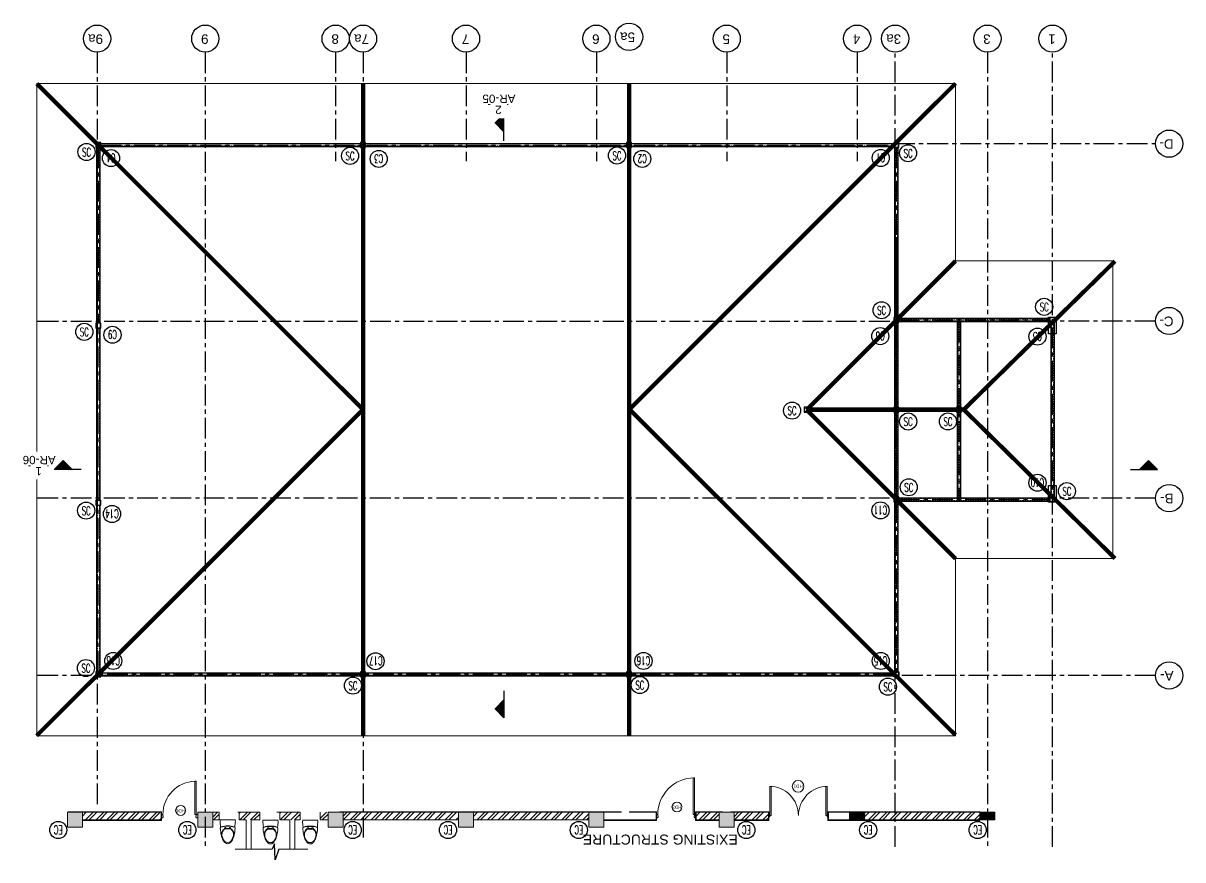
# Model space of a CAD drawing. Header units: millimetres. Extents: x 2659630 to 6742168, y -2425387 to -732288.
# Drawn here: x 3693347 to 3728219, y -1462810 to -1437637 of the extents above; entities that cross this region are included whole.
import ezdxf
from ezdxf.enums import TextEntityAlignment as Align

# ---------------------------------------------------------------- set-up
doc = ezdxf.new("R2010")
doc.units = ezdxf.units.MM
for name, pattern in [('CENTER', [2, 1.25, -0.25, 0.25, -0.25]), ('Hidden', [7.14375, 4.7625, -2.38125]), ('Overhead', [3.96875, 2.38125, -1.5875])]:
    doc.linetypes.add(name, pattern=pattern)
for name, color, linetype, lineweight in [('A-ANNO-DIMS', 211, 'Continuous', 9), ('A-DETL-THIN', 151, 'Continuous', 18), ('A-DOOR', 31, 'Continuous', 18), ('A-DOOR-FRAM', 31, 'Continuous', 18), ('A-DOOR-IDEN', 31, 'Continuous', 9), ('A-FLOR-OVHD', 1, 'Overhead', 18), ('A-furniture', 37, 'Continuous', 0), ('A-hatch', 253, 'Continuous', 0), ('A-PLASTER', 50, 'Continuous', 0), ('A-RCC', 2, 'Continuous', 0), ('A-ROOF', 6, 'Continuous', 0), ('A-WALL', 113, 'Continuous', 9), ('A-WALL-PATT', 111, 'Continuous', 0), ('G-ANNO-SYMB', 111, 'Continuous', 9), ('licensing text', 7, 'Continuous', 5)]:
    doc.layers.add(name, color=color, linetype=linetype, lineweight=lineweight)
for name, color, linetype in [('S-COLUMN', 1, 'Continuous'), ('S-COLUMN CIRCLE', 9, 'Continuous'), ('S-COLUMN NO', 2, 'Continuous'), ('S-GRIDE CIRCLE', 8, 'Continuous'), ('S-GRIDE LINE', 8, 'CENTER'), ('S-GRIDE NO', 1, 'Continuous'), ('S-ISMC', 2, 'Continuous'), ('S-SECTION MARK', 1, 'Continuous'), ('S-STIRUPS', 3, 'Continuous')]:
    doc.layers.add(name, color=color, linetype=linetype)
doc.layers.get('A-ANNO-DIMS').off()
doc.styles.add('Arial', font='arial.ttf', dxfattribs={"height": 123})
doc.styles.add('Arial_1', font='arial.ttf', dxfattribs={"height": 98.353293})
doc.styles.add('ROMANS', font='r.shx', dxfattribs={"width": 0.7})
pattern_1 = [(225, (3888922.72, -1287744.46), (159.09903, -159.09903), []), (225, (3888816.65, -1287744.46), (159.09903, -159.09903), [])]
pattern_2 = [(135, (3801786.2, -1452904.621), (15.2387667, 15.2387667), [])]
pattern_3 = [(225, (3709642.91, -1366036.7), (-15.2387667, 15.2387667), [])]
pattern_4 = [(135, (3709642.91, -1532861.682), (-15.2387667, -15.2387667), [])]
pattern_5 = [(45, (3619950.322, -1452904.621), (-15.2387667, 15.2387667), [])]

# ---------------------------------------------------------------- blocks, each defined once
blk = doc.blocks.new('M_Door Tag_Mahindra_2_0mm_2 - M_Door Tag_Mahindra 2-3264029-GROUND FLOOR PLAN-01')
at = {"layer": 'A-DOOR-IDEN'}
blk.add_circle((0, 0), 3.5, dxfattribs=at)
blk = doc.blocks.new('DOOR D9-1800X2500-PLN')
at = {"layer": 'A-DOOR'}
for p, q in [((12, 40, 0), (12, 25, 0)), ((37, 40, 0), (12, 40, 0)), ((12, 25, 0), (22, 25, 0)), ((12, 15, 0), (12, 0, 0)), ((22, 15, 0), (12, 15, 0)), ((12, 0, 0), (37, 0, 0)), ((14, 27, 0), (14, 38, 0)), ((14, 38, 0), (22, 38, 0)), ((22, 27, 0), (14, 27, 0)), ((14, 2, 0), (14, 13, 0)), ((14, 13, 0), (22, 13, 0)), ((22, 2, 0), (14, 2, 0)), ((22, 38, 0), (22, 27, 0)), ((22, 25, 0), (22, 15, 0)), ((22, 13, 0), (22, 2, 0)), ((24, 10, 0), (24, 30, 0)), ((24, 30, 0), (30, 30, 0)), ((30, 10, 0), (24, 10, 0)), ((26, 32, 0), (26, 34, 0)), ((35, 32, 0), (26, 32, 0)), ((26, 6, 0), (26, 8, 0)), ((26, 8, 0), (35, 8, 0)), ((27, 37, 0), (28, 37, 0)), ((28, 4, 0), (27, 4, 0)), ((28, 37, 0), (28, 38, 0)), ((28, 38, 0), (35, 38, 0)), ((28, 2, 0), (28, 4, 0)), ((35, 2, 0), (28, 2, 0)), ((30, 30, 0), (30, 10, 0)), ((32, 10, 0), (32, 30, 0)), ((32, 30, 0), (35, 30, 0)), ((35, 10, 0), (32, 10, 0)), ((35, 38, 0), (35, 32, 0)), ((35, 30, 0), (35, 25, 0)), ((35, 25, 0), (37, 25, 0)), ((37, 15, 0), (35, 15, 0)), ((35, 15, 0), (35, 10, 0)), ((35, 8, 0), (35, 2, 0)), ((37, 25, 0), (37, 40, 0)), ((37, 0, 0), (37, 15, 0)), ((1763, 25, 0), (1763, 40, 0)), ((1763, 40, 0), (1788, 40, 0)), ((1766, 25, 0), (1763, 25, 0)), ((1763, 0, 0), (1763, 15, 0)), ((1763, 15, 0), (1766, 15, 0)), ((1788, 0, 0), (1763, 0, 0)), ((1772, 38, 0), (1766, 38, 0)), ((1766, 38, 0), (1766, 32, 0)), ((1766, 32, 0), (1774, 32, 0)), ((1768, 30, 0), (1766, 30, 0)), ((1766, 30, 0), (1766, 25, 0)), ((1766, 15, 0), (1766, 10, 0)), ((1766, 10, 0), (1768, 10, 0)), ((1766, 8, 0), (1766, 2, 0)), ((1774, 8, 0), (1766, 8, 0)), ((1766, 2, 0), (1772, 2, 0)), ((1768, 10, 0), (1768, 30, 0)), ((1770, 30, 0), (1770, 10, 0)), ((1776, 30, 0), (1770, 30, 0)), ((1770, 10, 0), (1776, 10, 0)), ((1772, 37, 0), (1772, 38, 0)), ((1773, 37, 0), (1772, 37, 0)), ((1772, 2, 0), (1772, 4, 0)), ((1772, 4, 0), (1773, 4, 0)), ((1774, 32, 0), (1774, 34, 0)), ((1774, 6, 0), (1774, 8, 0)), ((1776, 10, 0), (1776, 30, 0)), ((1778, 38, 0), (1778, 27, 0)), ((1786, 38, 0), (1778, 38, 0)), ((1778, 27, 0), (1786, 27, 0)), ((1788, 25, 0), (1778, 25, 0)), ((1778, 25, 0), (1778, 15, 0)), ((1778, 15, 0), (1788, 15, 0)), ((1786, 13, 0), (1778, 13, 0)), ((1778, 13, 0), (1778, 2, 0)), ((1778, 2, 0), (1786, 2, 0)), ((1786, 27, 0), (1786, 38, 0)), ((1786, 2, 0), (1786, 13, 0)), ((1788, 40, 0), (1788, 25, 0)), ((1788, 15, 0), (1788, 0, 0))]:
    blk.add_line(p, q, dxfattribs=at)
at = {"layer": 'A-DOOR', "elevation": 0}
for points in [[(77, 40), (77, 915), (37, 915), (37, 40)], [(1723, 40), (1723, 915), (1763, 915), (1763, 40)]]:
    blk.add_lwpolyline(points, close=True, dxfattribs=at)
at = {"layer": 'A-DOOR'}
for centre, radius, start, end in [((25, 40), 875, 359.997, 90), ((1775, 40), 875, 90, 180.003), ((25, 36, 0), 2, 14.449, 289.7958), ((25, 4, 0), 2, 70.1472, 345.494), ((1775, 36, 0), 2, 250.2042, 165.551), ((1775, 4, 0), 2, 194.506, 109.8528)]:
    blk.add_arc(centre, radius, start, end, dxfattribs=at)
blk = doc.blocks.new('A$C649E5817')
at = {"layer": 'A-DOOR-FRAM'}
for p, q in [((0, 1190), (12, 1190)), ((0, 1110), (0, 1190)), ((12, 1110), (0, 1110)), ((12, 1200), (40, 1200)), ((12, 1190), (12, 1200)), ((12, 1100), (12, 1110)), ((50, 1100), (12, 1100)), ((40, 1200), (60, 1175)), ((60, 1145), (50, 1145)), ((50, 1145), (50, 1100)), ((60, 1175), (60, 1145)), ((1160, 1200), (1140, 1175)), ((1140, 1175), (1140, 1145)), ((1140, 1145), (1150, 1145)), ((1150, 1145), (1150, 1100)), ((1150, 1100), (1188, 1100)), ((1188, 1200), (1160, 1200)), ((1188, 1190), (1188, 1200)), ((1200, 1190), (1188, 1190)), ((1188, 1100), (1188, 1110)), ((1188, 1110), (1200, 1110)), ((1200, 1110), (1200, 1190))]:
    blk.add_line(p, q, dxfattribs=at)
blk.add_lwpolyline([(84, 1100), (50, 1100), (50, 0), (84, 0)], close=True, dxfattribs=at)
blk.add_arc((50, 1100), 1100, 270, 359.984, dxfattribs=at)
blk = doc.blocks.new('M_Door Tag_Mahindra_2_0mm - M_Door Tag_Mahindra 2-1437518-GROUND FLOOR PLAN-01')
at = {"layer": 'A-DOOR-IDEN'}
blk.add_circle((0, 0), 3, dxfattribs=at)
blk = doc.blocks.new('hjhgkhjjkhk')
at = {"layer": 'A-furniture', "linetype": 'ByBlock'}
for p, q in [((-3239410, 38907, -500), (-3238943, 38907, -500)), ((-3239263, 38679, -500), (-3239230, 38679, -500)), ((-3239263, 38630, -500), (-3239263, 38679, -500)), ((-3239231, 38637, -500), (-3239122, 38637, -500)), ((-3239230, 38679, -500), (-3239230, 38637, -500)), ((-3239123, 38651, -500), (-3239230, 38651, -500)), ((-3239123, 38679, -500), (-3239090, 38679, -500)), ((-3239123, 38637, -500), (-3239123, 38679, -500)), ((-3239090, 38679, -500), (-3239090, 38630, -500))]:
    blk.add_line(p, q, dxfattribs=at)
for centre, radius, start, end in [((-3239382, 38882, -500), 25.6, 103.2172, 184.3205), ((-3234363, 39215, -500), 5055, 183.7972, 185.9339), ((-3239176, 38085, -500), 635, 71.2219, 108.7781), ((-3239176, 38092, -500), 639, 71.7134, 108.2867), ((-3238971, 38882, -500), 25.6, 355.6795, 76.7816), ((-3243990, 39215, -500), 5055, 354.0661, 356.2028), ((-3239285, 38652, -500), 114, 159.1995, 186.5683), ((-3234351, 39220, -500), 5080, 186.5683, 187.0896), ((-3238431, 38682, -500), 965, 185.2831, 196.4207), ((-3239383, 38693, -500), 7.92, 185.9341, 288.7781), ((-3239379, 38706, -500), 7.92, 185.267, 288.2867), ((-3239160, 38466, -500), 206, 151.8794, 195.9425), ((-3238749, 38591, -500), 635, 196.5593, 209.3999), ((-3239160, 38466, -500), 191, 160.1349, 195.9191), ((-3238749, 38591, -500), 620, 196.5666, 207.1313), ((-3239125, 38450, -500), 244, 124.5259, 152.5265), ((-3239125, 38450, -500), 229, 133.9968, 159.4423), ((-3239231, 38561, -500), 76.2, 90, 133.9968), ((-3239122, 38561, -500), 76.2, 46.0032, 90), ((-3239228, 38450, -500), 244, 27.4735, 55.4741), ((-3239228, 38450, -500), 229, 20.5577, 46.0032), ((-3239604, 38591, -500), 620, 332.8687, 343.4334), ((-3239604, 38591, -500), 635, 330.6001, 343.4407), ((-3239193, 38466, -500), 191, 344.0809, 19.8651), ((-3239193, 38466, -500), 206, 344.0575, 28.1207), ((-3239921, 38682, -500), 965, 343.5793, 354.7169), ((-3238974, 38706, -500), 7.92, 251.7135, 354.733), ((-3238970, 38693, -500), 7.92, 251.2221, 354.0659), ((-3239068, 38652, -500), 114, 353.4317, 20.8005), ((-3244002, 39220, -500), 5080, 352.9104, 353.4317), ((-3239114, 38385, -500), 216, 209.3045, 232.3768), ((-3239176, 38371, -500), 140, 207.1313, 332.8687), ((-3239176, 38301, -500), 111, 231.6356, 270), ((-3239176, 38301, -500), 111, 270, 308.3644), ((-3239239, 38385, -500), 216, 307.6232, 330.6955)]:
    blk.add_arc(centre, radius, start, end, dxfattribs=at)
blk = doc.blocks.new('A$C73F500AF')
at = {"layer": 'A-DOOR'}
blk.add_lwpolyline([(50, 1000), (85, 1000), (85, 0), (50, 0)], close=True, dxfattribs=at)
blk.add_arc((50, 1000), 1000, 272.0058, 0.0695, dxfattribs=at)
at = {"layer": 'A-DOOR-FRAM'}
for p, q in [((0, 1090), (12, 1090)), ((0, 1010), (0, 1090)), ((12, 1100), (40, 1100)), ((12, 1090), (12, 1100)), ((40, 1100), (60, 1075)), ((60, 1075), (60, 1045)), ((1060, 1101), (1040, 1076)), ((1040, 1076), (1040, 1046)), ((1040, 1046), (1050, 1046)), ((1050, 1046), (1050, 1001)), ((1088, 1101), (1060, 1101)), ((1088, 1091), (1088, 1101)), ((1100, 1091), (1088, 1091)), ((1100, 1011), (1100, 1091)), ((12, 1010), (0, 1010)), ((12, 1000), (12, 1010)), ((50, 1000), (12, 1000)), ((60, 1045), (50, 1045)), ((50, 1045), (50, 1000)), ((1050, 1001), (1088, 1001)), ((1088, 1001), (1088, 1011)), ((1088, 1011), (1100, 1011))]:
    blk.add_line(p, q, dxfattribs=at)

msp = doc.modelspace()

# ---------------------------------------------------------------- hatches: boundary and pattern name
at = {"layer": 'A-hatch', "true_color": 0x939598}
h = msp.add_hatch(dxfattribs=at)
h.set_pattern_fill('ANSI31', color=252, scale=5, angle=179.9997012)
h.set_pattern_definition([(224.99970117, (12038082.778, 649964.549), (11.225261605, -11.225378697), [])])
h.paths.add_polyline_path([(3718648.029, -1461380.551), (3718198.029, -1461380.553), (3718198.028, -1461610.591), (3718648.028, -1461610.593)])
h = msp.add_hatch(dxfattribs=at)
h.set_pattern_fill('ANSI31', color=252, scale=5, angle=179.9997012)
h.set_pattern_definition([(224.99970117, (12042002.764, 649964.528), (11.225261605, -11.225378697), [])])
h.paths.add_polyline_path([(3722568.014, -1461380.571), (3722118.014, -1461380.573), (3722118.013, -1461610.611), (3722568.013, -1461610.614)])
at = {"layer": 'A-WALL-PATT'}
h = msp.add_hatch(dxfattribs=at)
h.set_pattern_fill('ANSI32', color=256, scale=600, angle=180, style=0)
h.set_pattern_definition(pattern_1)
h.paths.add_polyline_path([(3697498.262, -1461610.687), (3695128.014, -1461610.687), (3695128.014, -1461380.679), (3697498.262, -1461380.679)])
h = msp.add_hatch(dxfattribs=at)
h.set_pattern_fill('ANSI32', color=256, scale=600, angle=180, style=0)
h.set_pattern_definition([(225, (3873887.63, -1287744.36), (159.09903, -159.09903), []), (225, (3873781.57, -1287744.36), (159.09903, -159.09903), [])])
h.paths.add_polyline_path([(3699048.014, -1461380.48), (3699048.013, -1461610.558), (3699242.932, -1461610.49), (3699242.933, -1461380.411)])
h = msp.add_hatch(dxfattribs=at)
h.set_pattern_fill('ANSI32', color=256, scale=600, angle=180, style=0)
h.set_pattern_definition([(225, (3875105.14, -1287744.36), (159.09903, -159.09903), []), (225, (3874999.07, -1287744.36), (159.09903, -159.09903), [])])
h.paths.add_polyline_path([(3699842.935, -1461380.628), (3699842.935, -1461610.706), (3700460.433, -1461610.49), (3700460.434, -1461380.411)])
h = msp.add_hatch(dxfattribs=at)
h.set_pattern_fill('ANSI32', color=256, scale=600, angle=180, style=0)
h.set_pattern_definition([(225, (3876322.64, -1287744.38), (159.09903, -159.09903), []), (225, (3876216.57, -1287744.38), (159.09903, -159.09903), [])])
h.paths.add_polyline_path([(3701060.435, -1461380.641), (3701060.435, -1461610.719), (3701677.933, -1461610.503), (3701677.934, -1461380.424)])
h = msp.add_hatch(dxfattribs=at)
h.set_pattern_fill('ANSI32', color=256, scale=600, angle=180, style=0)
h.set_pattern_definition([(225, (3877162.72, -1287744.4), (159.09903, -159.09903), []), (225, (3877056.65, -1287744.4), (159.09903, -159.09903), [])])
h.paths.add_polyline_path([(3702277.935, -1461380.455), (3702277.935, -1461610.533), (3702518.013, -1461610.528), (3702518.014, -1461380.449)])
h = msp.add_hatch(dxfattribs=at)
h.set_pattern_fill('ANSI32', color=256, scale=600, angle=180, style=0)
h.set_pattern_definition(pattern_1)
h.paths.add_polyline_path([(3702968.013, -1461610.565), (3706438.013, -1461610.583), (3706438.014, -1461380.586), (3706437.043, -1461380.586), (3702968.014, -1461380.401)])
h = msp.add_hatch(dxfattribs=at)
h.set_pattern_fill('ANSI32', color=256, scale=600, angle=180, style=0)
h.set_pattern_definition(pattern_1)
h.paths.add_polyline_path([(3706888.013, -1461610.565), (3710358.013, -1461610.686), (3710358.014, -1461380.597), (3706888.014, -1461380.504)])
h = msp.add_hatch(dxfattribs=at)
h.set_pattern_fill('ANSI32', color=256, scale=600, angle=180, style=0)
h.set_pattern_definition(pattern_1)
h.paths.add_polyline_path([(3713579.613, -1461610.604), (3714278.013, -1461610.589), (3714278.014, -1461380.51), (3713579.614, -1461380.529)])
h = msp.add_hatch(dxfattribs=at)
h.set_pattern_fill('ANSI32', color=256, scale=600, angle=180, style=0)
h.set_pattern_definition(pattern_1)
h.paths.add_polyline_path([(3714728.013, -1461610.735), (3715760.418, -1461610.681), (3715760.419, -1461380.672), (3714728.014, -1461380.739)])
h = msp.add_hatch(dxfattribs=at)
h.set_pattern_fill('ANSI32', color=256, scale=600, angle=180, style=0)
h.set_pattern_definition(pattern_1)
h.paths.add_polyline_path([(3718648.028, -1461610.627), (3722118.013, -1461610.6), (3722118.014, -1461380.555), (3718648.029, -1461380.511)])
at = {"layer": 'S-SECTION MARK', "ltscale": 5}
h = msp.add_hatch(dxfattribs=at)
h.set_pattern_fill('ANSI31', color=256, scale=172.406964, angle=270, style=0)
h.set_pattern_definition(pattern_3)
h.paths.add_polyline_path([(3707536.802, -1440633.842), (3707803.931, -1440361.976), (3707803.931, -1440905.707)])
h = msp.add_hatch(dxfattribs=at)
h.set_pattern_fill('ANSI31', color=256, scale=172.406964, angle=270, style=0)
h.set_pattern_definition(pattern_3)
h.paths.add_polyline_path([(3707536.802, -1440633.842), (3707803.931, -1440361.976), (3707803.931, -1440905.707)])
h = msp.add_hatch(dxfattribs=at)
h.set_pattern_fill('ANSI31', color=256, scale=172.406964, angle=270, style=0)
h.set_pattern_definition(pattern_3)
h.paths.add_polyline_path([(3707536.802, -1440633.842), (3707803.931, -1440361.976), (3707803.931, -1440905.707)])
h = msp.add_hatch(dxfattribs=at)
h.set_pattern_fill('ANSI31', color=256, scale=172.406964, angle=360, style=0)
h.set_pattern_definition(pattern_5)
h.paths.add_polyline_path([(3694547.462, -1450798.514), (3694275.597, -1451065.643), (3694819.328, -1451065.643)])
h = msp.add_hatch(dxfattribs=at)
h.set_pattern_fill('ANSI31', color=256, scale=172.406964, angle=360, style=0)
h.set_pattern_definition(pattern_5)
h.paths.add_polyline_path([(3694547.462, -1450798.514), (3694275.597, -1451065.643), (3694819.328, -1451065.643)])
h = msp.add_hatch(dxfattribs=at)
h.set_pattern_fill('ANSI31', color=256, scale=172.406964, angle=360, style=0)
h.set_pattern_definition(pattern_5)
h.paths.add_polyline_path([(3694547.462, -1450798.514), (3694275.597, -1451065.643), (3694819.328, -1451065.643)])
h = msp.add_hatch(dxfattribs=at)
h.set_pattern_fill('ANSI31', color=256, scale=172.406964, angle=180, style=0)
h.set_pattern_definition(pattern_2)
h.paths.add_polyline_path([(3727189.059, -1450798.514), (3727460.925, -1451065.643), (3726917.194, -1451065.643)])
h = msp.add_hatch(dxfattribs=at)
h.set_pattern_fill('ANSI31', color=256, scale=172.406964, angle=180, style=0)
h.set_pattern_definition(pattern_2)
h.paths.add_polyline_path([(3727189.059, -1450798.514), (3727460.925, -1451065.643), (3726917.194, -1451065.643)])
h = msp.add_hatch(dxfattribs=at)
h.set_pattern_fill('ANSI31', color=256, scale=172.406964, angle=180, style=0)
h.set_pattern_definition(pattern_2)
h.paths.add_polyline_path([(3727189.059, -1450798.514), (3727460.925, -1451065.643), (3726917.194, -1451065.643)])
h = msp.add_hatch(dxfattribs=at)
h.set_pattern_fill('ANSI31', color=256, scale=172.406964, angle=90, style=0)
h.set_pattern_definition(pattern_4)
h.paths.add_polyline_path([(3707536.802, -1458264.542), (3707803.931, -1458536.407), (3707803.931, -1457992.676)])
h = msp.add_hatch(dxfattribs=at)
h.set_pattern_fill('ANSI31', color=256, scale=172.406964, angle=90, style=0)
h.set_pattern_definition(pattern_4)
h.paths.add_polyline_path([(3707536.802, -1458264.542), (3707803.931, -1458536.407), (3707803.931, -1457992.676)])
h = msp.add_hatch(dxfattribs=at)
h.set_pattern_fill('ANSI31', color=256, scale=172.406964, angle=90, style=0)
h.set_pattern_definition(pattern_4)
h.paths.add_polyline_path([(3707536.802, -1458264.542), (3707803.931, -1458536.407), (3707803.931, -1457992.676)])

# ---------------------------------------------------------------- linework, layer by layer
at = {"layer": 'A-DETL-THIN'}
msp.add_line((3718702.938, -1461380.511, 0), (3718932.938, -1461380.663, 0), dxfattribs=at)
at = {"layer": 'A-FLOR-OVHD'}
for p, q in [((3696532.938, -1441150.827), (3696532.938, -1441150.826)), ((3696037.989, -1457380.846), (3696037.989, -1457380.846))]:
    msp.add_line(p, q, dxfattribs=at)
at = {"layer": 'A-hatch', "color": 252, "true_color": 0x939598}
for points in [[(3694678.014, -1461380.508), (3694678.014, -1461830.504), (3694678.012, -1461830.504)], [(3694678.014, -1461380.508), (3695127.938, -1461830.506), (3694678.014, -1461830.504)], [(3695127.938, -1461380.51), (3695127.938, -1461830.506), (3694678.014, -1461380.508)], [(3695127.938, -1461380.51), (3695127.94, -1461830.506), (3695127.938, -1461830.506)], [(3695127.94, -1461380.51), (3695127.94, -1461830.506), (3695127.938, -1461380.51)], [(3695127.94, -1461380.51), (3695128.012, -1461830.506), (3695127.94, -1461830.506)], [(3695128.012, -1461380.51), (3695128.012, -1461830.506), (3695127.94, -1461380.51)], [(3695128.012, -1461380.51), (3695128.014, -1461380.51), (3695128.012, -1461830.506)], [(3698598.014, -1461380.528), (3698598.014, -1461830.528), (3698598.012, -1461830.528)], [(3698598.014, -1461380.528), (3699047.938, -1461830.531), (3698598.014, -1461830.528)], [(3699047.938, -1461380.531), (3699047.938, -1461830.531), (3698598.014, -1461380.528)], [(3699047.938, -1461380.531), (3699047.94, -1461830.531), (3699047.938, -1461830.531)], [(3699047.94, -1461380.531), (3699047.94, -1461830.531), (3699047.938, -1461380.531)], [(3699047.94, -1461380.531), (3699048.012, -1461830.531), (3699047.94, -1461830.531)], [(3699048.012, -1461380.531), (3699048.012, -1461830.531), (3699047.94, -1461380.531)], [(3699048.012, -1461380.531), (3699048.014, -1461380.531), (3699048.012, -1461830.531)], [(3702518.014, -1461380.549), (3702967.938, -1461830.551), (3702518.014, -1461830.549)], [(3702967.938, -1461380.551), (3702967.938, -1461830.551), (3702518.014, -1461380.549)], [(3706887.938, -1461380.572), (3706887.938, -1461830.572), (3706438.014, -1461380.569)], [(3706438.014, -1461380.569), (3706887.938, -1461830.572), (3706438.014, -1461830.569)], [(3710807.938, -1461380.592), (3710807.938, -1461830.592), (3710358.014, -1461380.59)], [(3710358.014, -1461380.59), (3710807.938, -1461830.592), (3710358.014, -1461830.59)], [(3714727.938, -1461380.612), (3714727.938, -1461830.613), (3714278.014, -1461380.61)], [(3714278.014, -1461380.61), (3714727.938, -1461830.613), (3714278.014, -1461830.61)]]:
    msp.add_solid(points, dxfattribs=at)
at = {"layer": 'A-PLASTER'}
for p, q in [((3697510.262, -1461368.692), (3694701.458, -1461368.518)), ((3697510.262, -1461622.688), (3697510.262, -1461368.692)), ((3702870.083, -1461368.395), (3711329.304, -1461368.623)), ((3711583.304, -1461368.58), (3712391.614, -1461368.562)), ((3712391.614, -1461368.562), (3712391.613, -1461622.641)), ((3713567.614, -1461368.526), (3713567.613, -1461622.604)), ((3713567.614, -1461368.526), (3714375.881, -1461368.508)), ((3714629.881, -1461368.746), (3715772.419, -1461368.671)), ((3715772.419, -1461368.671), (3715772.418, -1461622.68, 0)), ((3717548.271, -1461368.497), (3722118.014, -1461368.555)), ((3717548.271, -1461622.636), (3717548.271, -1461368.497, 0)), ((3695128.011, -1461622.511), (3697510.262, -1461622.688)), ((3710808.015, -1461622.678), (3712391.613, -1461622.641)), ((3713567.613, -1461622.604), (3714278.013, -1461622.589)), ((3715772.418, -1461622.68), (3714728.014, -1461622.735)), ((3717548.271, -1461622.636), (3722118.013, -1461622.6))]:
    msp.add_line(p, q, dxfattribs=at)
at = {"layer": 'A-RCC'}
for p, q in [((3694678.012, -1461830.504), (3694678.014, -1461380.508)), ((3694678.014, -1461380.508), (3695128.014, -1461380.51)), ((3695128.014, -1461380.51), (3695128.012, -1461830.506)), ((3698598.014, -1461380.528), (3698598.012, -1461830.528)), ((3699048.014, -1461380.531), (3698598.014, -1461380.528)), ((3699048.012, -1461830.531), (3699048.014, -1461380.531)), ((3702518.014, -1461380.549), (3702518.012, -1461830.549)), ((3702518.014, -1461380.549), (3702518.012, -1461830.549)), ((3702968.014, -1461380.551), (3702518.014, -1461380.549)), ((3702968.014, -1461380.551), (3702518.014, -1461380.549)), ((3702968.012, -1461830.551), (3702968.014, -1461380.457)), ((3702968.012, -1461830.551), (3702968.014, -1461380.551)), ((3710358.014, -1461380.59), (3710358.012, -1461830.59)), ((3710808.014, -1461380.599), (3710358.014, -1461380.597)), ((3710808.012, -1461830.592), (3710808.014, -1461380.592)), ((3714278.014, -1461380.609), (3714278.012, -1461830.61)), ((3714278.014, -1461380.609), (3714728.014, -1461380.611)), ((3714728.014, -1461380.62), (3714278.014, -1461380.617)), ((3714728.012, -1461830.613), (3714728.014, -1461380.611)), ((3718198.029, -1461380.625), (3718198.028, -1461610.625)), ((3718648.029, -1461380.627), (3718198.029, -1461380.625)), ((3718648.028, -1461610.627), (3718648.029, -1461380.627)), ((3722118.014, -1461380.651), (3722118.013, -1461610.651)), ((3722568.014, -1461380.653), (3722118.014, -1461380.651)), ((3722118.029, -1461380.645), (3722118.028, -1461610.645)), ((3722568.029, -1461380.648), (3722118.029, -1461380.645)), ((3722568.013, -1461610.653), (3722568.014, -1461380.653)), ((3722568.028, -1461610.648), (3722568.029, -1461380.648)), ((3695128.012, -1461830.506), (3694678.012, -1461830.504)), ((3698598.012, -1461830.528), (3699048.012, -1461830.531)), ((3702518.012, -1461830.549), (3702968.012, -1461830.551)), ((3702518.012, -1461830.549), (3702968.012, -1461830.551)), ((3710358.012, -1461830.59), (3710808.012, -1461830.592)), ((3714278.012, -1461830.61), (3714728.012, -1461830.613)), ((3718198.028, -1461610.625), (3718648.028, -1461610.627)), ((3722118.013, -1461610.651), (3722568.013, -1461610.653)), ((3722118.028, -1461610.645), (3722568.028, -1461610.648))]:
    msp.add_line(p, q, dxfattribs=at)
msp.add_lwpolyline([(3706438.014, -1461380.569), (3706438.012, -1461830.569), (3706888.012, -1461830.572), (3706888.014, -1461380.475), (3706437.043, -1461380.586), (3706887.043, -1461380.588)], dxfattribs=at)
at = {"layer": 'A-ROOF'}
for p, q in [((3693752.926, -1439450.834), (3721382.926, -1439450.834)), ((3693752.926, -1439450.834), (3693752.926, -1459080.836)), ((3721382.926, -1444785.834), (3721382.926, -1439450.834)), ((3721382.926, -1444785.834), (3726112.926, -1444785.834)), ((3726112.926, -1453745.834), (3726112.926, -1444785.834)), ((3726112.926, -1453745.834), (3721382.926, -1453745.834)), ((3721382.926, -1459080.836), (3721382.926, -1453745.834)), ((3721382.926, -1459080.836), (3693752.926, -1459080.836))]:
    msp.add_line(p, q, dxfattribs=at)
at = {"layer": 'A-WALL'}
for p, q in [((3697498.262, -1461380.691), (3695128.014, -1461380.679)), ((3696208.02, -1461380.518), (3696208.02, -1461380.518)), ((3697498.262, -1461610.687), (3697498.262, -1461380.691)), ((3698938.02, -1461380.529), (3698708.172, -1461380.529)), ((3698938.02, -1461380.535), (3699242.934, -1461380.534)), ((3699242.934, -1461610.521), (3699242.934, -1461380.53)), ((3699842.934, -1461380.534), (3700460.435, -1461380.537)), ((3699842.934, -1461610.521), (3699842.934, -1461380.534)), ((3700460.435, -1461610.528), (3700460.435, -1461380.537)), ((3701060.434, -1461380.54), (3701677.934, -1461380.543)), ((3701060.435, -1461610.527), (3701060.435, -1461380.54)), ((3701677.935, -1461610.524), (3701677.935, -1461380.537)), ((3702277.935, -1461610.522), (3702277.935, -1461380.534)), ((3702858.036, -1461380.395), (3710358.014, -1461380.597)), ((3710808.014, -1461380.599), (3711341.304, -1461380.586)), ((3711571.304, -1461380.58), (3712379.614, -1461380.562)), ((3712379.614, -1461380.562), (3712379.613, -1461610.641)), ((3713579.614, -1461380.525), (3713579.613, -1461610.604)), ((3713579.614, -1461380.525), (3714387.881, -1461380.508)), ((3714617.881, -1461380.746), (3715760.418, -1461380.672)), ((3715760.419, -1461380.675, 0), (3715760.418, -1461610.675, 0)), ((3717560.271, -1461610.635, 0), (3717560.271, -1461380.498, 0)), ((3717560.418, -1461380.497), (3722118.014, -1461380.555)), ((3695128.013, -1461610.511), (3697498.262, -1461610.687)), ((3699048.013, -1461610.53), (3699242.935, -1461610.531)), ((3700054.633, -1461610.528), (3699842.935, -1461610.527)), ((3700054.638, -1461610.528), (3700054.642, -1462491.49)), ((3700460.435, -1461610.528), (3700204.633, -1461610.529)), ((3700204.638, -1461610.529), (3700204.642, -1462491.491)), ((3701060.435, -1461610.527), (3701361.254, -1461610.542)), ((3701361.254, -1461610.542), (3701361.258, -1462491.497)), ((3701511.254, -1461610.542), (3701511.258, -1462491.498)), ((3701511.254, -1461610.542), (3701677.935, -1461610.543)), ((3702277.935, -1461610.521), (3702518.013, -1461610.548)), ((3706438.013, -1461610.583), (3702968.013, -1461610.565)), ((3710358.014, -1461610.686), (3706888.013, -1461610.565)), ((3710808.014, -1461610.678), (3712379.613, -1461610.641)), ((3713579.613, -1461610.604), (3714278.013, -1461610.589)), ((3715760.418, -1461610.681), (3714728.014, -1461610.735)), ((3717560.418, -1461610.636), (3722118.013, -1461610.6)), ((3700836.149, -1462491.494), (3699721.583, -1462491.488)), ((3701903.105, -1462491.5), (3701035.694, -1462491.495))]:
    msp.add_line(p, q, dxfattribs=at)
at = {"layer": 'A-WALL', "color": 1}
for p, q in [((3700378.02, -1461380.536), (3699798.014, -1461380.533)), ((3700978.02, -1461380.54), (3701428.014, -1461380.542)), ((3710358.014, -1461380.576), (3710358.014, -1461610.686)), ((3722118.014, -1461380.555), (3722118.013, -1461610.613))]:
    msp.add_line(p, q, dxfattribs=at)
at = {"layer": 'A-WALL'}
msp.add_arc((3696208.02, -1461380.518), 20, 89.9923264, 89.9997035, dxfattribs=at)
at = {"layer": 'G-ANNO-SYMB'}
for p, q in [((3707932.811, -1440087.668), (3707332.811, -1440087.668)), ((3694106.329, -1450957.843), (3693506.329, -1450957.843))]:
    msp.add_line(p, q, dxfattribs=at)
at = {"layer": 'S-COLUMN', "color": 1}
for points in [[(3724412.931, -1446985.834), (3724182.944, -1446985.834), (3724182.951, -1446485.837), (3724412.938, -1446485.837)], [(3724412.938, -1452045.835), (3724182.951, -1452045.835), (3724182.958, -1451545.837), (3724412.944, -1451545.837)]]:
    msp.add_lwpolyline(points, close=True, dxfattribs=at)
at = {"layer": 'S-COLUMN CIRCLE'}
for centre in [(3695251.521, -1441512.654), (3695988.158, -1441696.365), (3703175.988, -1441628.108), (3704038.845, -1441720.758), (3711203.24, -1441619.615), (3711964.146, -1441720.014), (3719134.711, -1441692.958), (3719957.801, -1441549.693), (3719159.753, -1446274.011), (3724049.96, -1446172.161), (3695184.732, -1446924.115), (3696030.993, -1447011.817), (3719121.47, -1447052.862), (3723849.683, -1447067.211), (3716468.155, -1449294.026), (3719958.653, -1449622.6), (3721155.83, -1449619.882), (3719978.225, -1451600.069), (3723849.683, -1451464.904), (3724734.553, -1451717.027), (3695240.422, -1452303.361), (3719127.764, -1452297.155), (3696017.722, -1452404.409), (3696054.299, -1456826.427), (3703942.189, -1456835.237), (3712001.455, -1456826.427), (3719134.711, -1456826.427), (3695233.375, -1457040.716), (3703262.81, -1457568.132), (3711890.831, -1457550.965), (3719350.73, -1457600.961), (3694400.075, -1461912.909), (3694400.075, -1461912.909), (3698281.419, -1461912.909), (3698281.419, -1461912.909), (3703254.501, -1461912.909), (3703254.501, -1461912.909), (3706122.273, -1461912.909), (3706122.273, -1461912.909), (3710054.887, -1461912.909), (3710054.887, -1461912.909), (3715092.238, -1461912.909), (3715092.238, -1461912.909), (3718756.302, -1461912.909), (3718756.302, -1461912.909), (3722049.937, -1461912.909), (3722049.937, -1461912.909)]:
    msp.add_circle(centre, 257.143, dxfattribs=at)
at = {"layer": 'S-COLUMN NO', "ltscale": 2500}
for p, q in [((3700903.34, -1462329.479), (3700836.149, -1462491.494)), ((3700920.936, -1462810.013), (3700903.34, -1462329.479)), ((3701035.694, -1462491.495), (3700920.936, -1462810.013))]:
    msp.add_line(p, q, dxfattribs=at)
for points in [[(3695679.557, -1441227.457), (3695529.557, -1441227.457), (3695529.557, -1441377.457), (3695679.557, -1441377.457)], [(3695673.557, -1441233.457), (3695535.557, -1441233.457), (3695535.557, -1441371.457), (3695673.557, -1441371.457)], [(3703641.331, -1441227.457), (3703491.331, -1441227.457), (3703491.331, -1441377.457), (3703641.331, -1441377.457)], [(3703635.331, -1441233.457), (3703497.331, -1441233.457), (3703497.331, -1441371.457), (3703635.331, -1441371.457)], [(3711641.394, -1441227.457), (3711491.394, -1441227.457), (3711491.394, -1441377.457), (3711641.394, -1441377.457)], [(3711635.394, -1441233.457), (3711497.394, -1441233.457), (3711497.394, -1441371.457), (3711635.394, -1441371.457)], [(3719677.949, -1441227.457), (3719527.949, -1441227.457), (3719527.949, -1441377.457), (3719677.949, -1441377.457)], [(3719671.949, -1441233.457), (3719533.949, -1441233.457), (3719533.949, -1441371.457), (3719671.949, -1441371.457)], [(3719677.949, -1446490.823), (3719527.949, -1446490.823), (3719527.949, -1446640.823), (3719677.949, -1446640.823)], [(3719671.949, -1446496.823), (3719533.949, -1446496.823), (3719533.949, -1446634.823), (3719671.949, -1446634.823)], [(3724372.933, -1446640.823), (3724222.933, -1446640.823), (3724222.933, -1446490.823), (3724372.933, -1446490.823)], [(3724366.933, -1446634.823), (3724228.933, -1446634.823), (3724228.933, -1446496.823), (3724366.933, -1446496.823)], [(3695679.557, -1446660.836), (3695529.557, -1446660.836), (3695529.557, -1446810.836), (3695679.557, -1446810.836)], [(3695679.567, -1446660.838), (3695529.567, -1446660.838), (3695529.567, -1446810.838), (3695679.567, -1446810.838)], [(3695673.557, -1446666.836), (3695535.557, -1446666.836), (3695535.557, -1446804.836), (3695673.557, -1446804.836)], [(3695673.567, -1446666.838), (3695535.567, -1446666.838), (3695535.567, -1446804.838), (3695673.567, -1446804.838)], [(3716977.924, -1449187.811), (3716827.924, -1449187.811), (3716827.924, -1449337.811), (3716977.924, -1449337.811)], [(3716977.924, -1449187.811), (3716827.924, -1449187.811), (3716827.924, -1449337.811), (3716977.924, -1449337.811)], [(3716971.924, -1449193.811), (3716833.924, -1449193.811), (3716833.924, -1449331.811), (3716971.924, -1449331.811)], [(3716971.924, -1449193.811), (3716833.924, -1449193.811), (3716833.924, -1449331.811), (3716971.924, -1449331.811)], [(3719677.949, -1449187.815), (3719527.949, -1449187.815), (3719527.949, -1449337.815), (3719677.949, -1449337.815)], [(3719677.949, -1449187.815), (3719527.949, -1449187.815), (3719527.949, -1449337.815), (3719677.949, -1449337.815)], [(3719677.961, -1449187.814), (3719527.961, -1449187.814), (3719527.961, -1449337.814), (3719677.961, -1449337.814)], [(3719677.961, -1449187.814), (3719527.961, -1449187.814), (3719527.961, -1449337.814), (3719677.961, -1449337.814)], [(3719671.949, -1449193.815), (3719533.949, -1449193.815), (3719533.949, -1449331.815), (3719671.949, -1449331.815)], [(3719671.949, -1449193.815), (3719533.949, -1449193.815), (3719533.949, -1449331.815), (3719671.949, -1449331.815)], [(3719671.961, -1449193.814), (3719533.961, -1449193.814), (3719533.961, -1449331.814), (3719671.961, -1449331.814)], [(3719671.961, -1449193.814), (3719533.961, -1449193.814), (3719533.961, -1449331.814), (3719671.961, -1449331.814)], [(3721560.969, -1449187.815), (3721410.969, -1449187.815), (3721410.969, -1449337.815), (3721560.969, -1449337.815)], [(3721560.981, -1449187.814), (3721410.981, -1449187.814), (3721410.981, -1449337.814), (3721560.981, -1449337.814)], [(3721560.981, -1449187.814), (3721410.981, -1449187.814), (3721410.981, -1449337.814), (3721560.981, -1449337.814)], [(3721560.981, -1449187.814), (3721410.981, -1449187.814), (3721410.981, -1449337.814), (3721560.981, -1449337.814)], [(3721560.981, -1449187.814), (3721410.981, -1449187.814), (3721410.981, -1449337.814), (3721560.981, -1449337.814)], [(3721554.969, -1449193.815), (3721416.969, -1449193.815), (3721416.969, -1449331.815), (3721554.969, -1449331.815)], [(3721554.981, -1449193.814), (3721416.981, -1449193.814), (3721416.981, -1449331.814), (3721554.981, -1449331.814)], [(3721554.981, -1449193.814), (3721416.981, -1449193.814), (3721416.981, -1449331.814), (3721554.981, -1449331.814)], [(3721554.981, -1449193.814), (3721416.981, -1449193.814), (3721416.981, -1449331.814), (3721554.981, -1449331.814)], [(3721554.981, -1449193.814), (3721416.981, -1449193.814), (3721416.981, -1449331.814), (3721554.981, -1449331.814)], [(3695679.557, -1451990.834), (3695529.557, -1451990.834), (3695529.557, -1452140.834), (3695679.557, -1452140.834)], [(3695679.567, -1451990.837), (3695529.567, -1451990.837), (3695529.567, -1452140.837), (3695679.567, -1452140.837)], [(3695673.557, -1451996.834), (3695535.557, -1451996.834), (3695535.557, -1452134.834), (3695673.557, -1452134.834)], [(3695673.567, -1451996.837), (3695535.567, -1451996.837), (3695535.567, -1452134.837), (3695673.567, -1452134.837)], [(3719677.525, -1451891.27), (3719527.525, -1451891.27), (3719527.525, -1452041.27), (3719677.525, -1452041.27)], [(3719671.525, -1451897.27), (3719533.525, -1451897.27), (3719533.525, -1452035.27), (3719671.525, -1452035.27)], [(3724372.933, -1452041.27), (3724222.933, -1452041.27), (3724222.933, -1451891.27), (3724372.933, -1451891.27)], [(3724366.933, -1452035.27), (3724228.933, -1452035.27), (3724228.933, -1451897.27), (3724366.933, -1451897.27)], [(3695679.557, -1457154.163), (3695529.557, -1457154.163), (3695529.557, -1457304.163), (3695679.557, -1457304.163)], [(3695679.567, -1457154.166), (3695529.567, -1457154.166), (3695529.567, -1457304.166), (3695679.567, -1457304.166)], [(3695673.557, -1457160.163), (3695535.557, -1457160.163), (3695535.557, -1457298.163), (3695673.557, -1457298.163)], [(3695673.567, -1457160.166), (3695535.567, -1457160.166), (3695535.567, -1457298.166), (3695673.567, -1457298.166)], [(3703642.455, -1457154.166), (3703492.455, -1457154.166), (3703492.455, -1457304.166), (3703642.455, -1457304.166)], [(3703636.455, -1457160.166), (3703498.455, -1457160.166), (3703498.455, -1457298.166), (3703636.455, -1457298.166)], [(3711642.521, -1457154.164), (3711492.521, -1457154.164), (3711492.521, -1457304.164), (3711642.521, -1457304.164)], [(3711636.521, -1457160.164), (3711498.521, -1457160.164), (3711498.521, -1457298.164), (3711636.521, -1457298.164)], [(3719677.949, -1457304.166), (3719527.949, -1457304.166), (3719527.949, -1457154.166), (3719677.949, -1457154.166)], [(3719671.949, -1457298.166), (3719533.949, -1457298.166), (3719533.949, -1457160.166), (3719671.949, -1457160.166)]]:
    msp.add_lwpolyline(points, close=True, dxfattribs=at)
at = {"layer": 'S-GRIDE CIRCLE'}
for centre in [(3695567.933, -1438102.526), (3695567.933, -1438102.526), (3695567.933, -1438102.526), (3698822.933, -1438102.526), (3698822.933, -1438102.526), (3698822.933, -1438102.526), (3702742.933, -1438102.526), (3702742.933, -1438102.526), (3702742.933, -1438102.526), (3703566.324, -1438102.526), (3703566.324, -1438102.526), (3703566.324, -1438102.526), (3706662.933, -1438102.526), (3706662.933, -1438102.526), (3706662.933, -1438102.526), (3710582.933, -1438102.526), (3710582.933, -1438102.526), (3710582.933, -1438102.526), (3711566.39, -1438046.855), (3711566.39, -1438046.855), (3711566.39, -1438046.855), (3714502.933, -1438102.526), (3714502.933, -1438102.526), (3714502.933, -1438102.526), (3718422.933, -1438102.526), (3718422.933, -1438102.526), (3718422.933, -1438102.526), (3719567.933, -1438102.526), (3719567.933, -1438102.526), (3719567.933, -1438102.526), (3722342.933, -1438102.526), (3722342.933, -1438102.526), (3722342.933, -1438102.526), (3724297.933, -1438102.526), (3724297.933, -1438102.526), (3724297.933, -1438102.526), (3727809.262, -1441262.093), (3727809.262, -1441262.093), (3727809.262, -1441262.093), (3727809.262, -1446597.158), (3727809.262, -1446597.158), (3727809.262, -1446597.158), (3727809.262, -1451927.158), (3727809.262, -1451927.158), (3727809.262, -1451927.158), (3727809.262, -1457262.16), (3727809.262, -1457262.16), (3727809.262, -1457262.16)]:
    msp.add_circle(centre, 409.836, dxfattribs=at)
at = {"layer": 'S-GRIDE LINE', "ltscale": 500}
for p, q in [((3695567.933, -1438512.362), (3695567.933, -1461141.542)), ((3698822.933, -1438512.362), (3698822.933, -1462419.291)), ((3702742.933, -1438512.362), (3702742.933, -1441790.112)), ((3703566.324, -1438512.362), (3703566.324, -1462230.132)), ((3706662.933, -1438512.362), (3706662.933, -1441790.112)), ((3710582.933, -1438512.362), (3710582.933, -1441790.112)), ((3714502.933, -1438512.362), (3714502.933, -1441790.112)), ((3718422.933, -1438512.362), (3718422.933, -1441790.112)), ((3719567.933, -1462419.291), (3719567.933, -1438512.362)), ((3722342.933, -1438512.362), (3722342.933, -1462419.291)), ((3724297.933, -1462419.291), (3724297.933, -1438512.362)), ((3695534.186, -1441262.093), (3727399.426, -1441262.093)), ((3695604.557, -1441377.457), (3695604.557, -1446660.836)), ((3695679.557, -1441302.457), (3703491.331, -1441302.457)), ((3703679.619, -1441302.457), (3711491.394, -1441302.457)), ((3711716.175, -1441302.457), (3719527.949, -1441302.457)), ((3719602.949, -1441377.457), (3719602.949, -1446490.823)), ((3693780.006, -1446600.836), (3727399.426, -1446597.093)), ((3695604.567, -1451990.834), (3695604.567, -1446810.838)), ((3719677.949, -1446565.823), (3724222.933, -1446565.823)), ((3721485.969, -1446615.823), (3721485.969, -1451916.27)), ((3719527.949, -1449262.815), (3716977.924, -1449262.815)), ((3721410.969, -1449262.815), (3719677.961, -1449262.814)), ((3727399.426, -1451927.093), (3693777.328, -1451930.836)), ((3719602.949, -1452040.8), (3719602.949, -1457154.166)), ((3719677.525, -1451966.27), (3724222.933, -1451966.27)), ((3695604.557, -1457154.163), (3695604.557, -1452140.834)), ((3727399.426, -1457262.095), (3693777.328, -1457265.838)), ((3703493.361, -1457229.168), (3695679.567, -1457229.166)), ((3711527.883, -1457192.494), (3703642.455, -1457192.489)), ((3711492.521, -1457229.164), (3703642.455, -1457229.164)), ((3711527.883, -1457265.838), (3703642.455, -1457265.838)), ((3719527.949, -1457192.494), (3711642.521, -1457192.489)), ((3719527.949, -1457229.166), (3711642.521, -1457229.164)), ((3719527.949, -1457265.838), (3711642.521, -1457265.838))]:
    msp.add_line(p, q, dxfattribs=at)
at = {"layer": 'S-GRIDE LINE', "linetype": 'Hidden', "ltscale": 10}
for p, q in [((3703491.331, -1441265.785), (3695679.557, -1441265.78)), ((3711491.394, -1441265.785), (3703641.331, -1441265.78)), ((3719527.949, -1441265.785), (3711641.394, -1441265.78)), ((3695567.933, -1441377.457), (3695567.933, -1446660.834)), ((3695641.18, -1441377.457), (3695641.18, -1446660.834)), ((3703491.331, -1441339.129), (3695679.557, -1441339.129)), ((3711491.394, -1441339.129), (3703641.331, -1441339.129)), ((3719527.949, -1441339.129), (3711641.394, -1441339.129)), ((3719566.336, -1441377.928), (3719566.336, -1446490.821)), ((3719639.563, -1441377.928), (3719639.563, -1446490.821)), ((3719566.347, -1444074.918), (3719566.347, -1446490.823)), ((3719639.575, -1444074.918), (3719639.575, -1446490.823)), ((3695567.933, -1446810.836), (3695567.933, -1451990.832)), ((3695641.18, -1446810.836), (3695641.18, -1451990.832)), ((3719565.911, -1446778.375), (3719565.911, -1449187.815)), ((3719566.347, -1446640.823), (3719566.347, -1449187.811)), ((3719639.138, -1446778.375), (3719639.138, -1449187.815)), ((3719639.575, -1446640.823), (3719639.575, -1449187.811)), ((3719677.525, -1446529.199), (3724222.933, -1446529.199)), ((3719677.525, -1446602.447), (3724222.933, -1446602.447)), ((3721449.346, -1446615.823), (3721449.346, -1451916.27)), ((3721522.593, -1446615.823), (3721522.593, -1451916.27)), ((3724261.309, -1446640.823), (3724261.309, -1451891.27)), ((3724334.557, -1446640.823), (3724334.557, -1451891.27)), ((3716977.924, -1449226.191), (3719527.949, -1449226.191)), ((3716977.924, -1449299.438), (3719527.949, -1449299.438)), ((3719677.949, -1449226.191), (3721410.969, -1449226.191)), ((3719677.949, -1449299.438), (3721410.969, -1449299.438)), ((3719565.911, -1449337.815), (3719565.911, -1451891.268)), ((3719639.138, -1449337.815), (3719639.138, -1451891.268)), ((3719566.336, -1452041.27), (3719566.336, -1457154.163)), ((3719639.563, -1452041.27), (3719639.563, -1457154.163)), ((3719677.525, -1451929.646), (3724222.933, -1451929.646)), ((3719677.525, -1452002.894), (3724222.933, -1452002.894)), ((3695567.933, -1452140.834), (3695567.933, -1457154.163)), ((3695641.18, -1452140.834), (3695641.18, -1457154.163)), ((3703564.985, -1457192.494), (3695679.557, -1457192.489)), ((3703564.985, -1457265.838), (3695679.557, -1457265.838))]:
    msp.add_line(p, q, dxfattribs=at)
at = {"layer": 'S-GRIDE LINE', "color": 6, "ltscale": 250}
for points in [[(3693756.011, -1439454.064, 125, 125, 0), (3703569.397, -1449267.45, 125, 125, 0)], [(3693751.318, -1459075.998, 125, 125, 0), (3703564.704, -1449262.612, 125, 125, 0)]]:
    msp.add_lwpolyline(points, format="xyseb", dxfattribs=at)
at = {"layer": 'S-GRIDE LINE', "color": 6, "ltscale": 250, "const_width": 125}
for points in [[(3703571.012, -1449265.835), (3703569.466, -1439447.372)], [(3711569.471, -1449265.835), (3711567.925, -1439447.372)], [(3711567.932, -1449265.835), (3721382.933, -1439450.834)], [(3721382.926, -1444792.762), (3716902.926, -1449272.762)], [(3726181.424, -1444796.215), (3721632.926, -1449262.809)], [(3703571.012, -1449265.835), (3703569.466, -1459084.299)], [(3711566.386, -1449240.496), (3721381.387, -1459055.497)], [(3711569.471, -1449265.835), (3711567.925, -1459084.299)], [(3721636.391, -1449262.369), (3716902.926, -1449265.834)], [(3721382.926, -1453745.834), (3716902.926, -1449265.834)], [(3726181.424, -1453742.371), (3721632.926, -1449265.834)]]:
    msp.add_lwpolyline(points, dxfattribs=at)
at = {"layer": 'S-ISMC', "lineweight": -2}
for p, q in [((3695679.557, -1441252.457), (3703491.331, -1441252.457)), ((3703641.331, -1441252.457), (3711491.394, -1441252.457)), ((3711641.394, -1441252.457), (3719527.949, -1441252.457)), ((3695554.557, -1441377.457), (3695554.557, -1446660.834)), ((3695654.557, -1441377.457), (3695654.557, -1446660.834)), ((3695679.557, -1441352.457), (3703491.331, -1441352.457)), ((3703641.331, -1441352.457), (3711491.394, -1441352.457)), ((3711641.394, -1441352.457), (3719527.949, -1441352.457)), ((3719552.939, -1441377.928), (3719552.939, -1446490.821)), ((3719652.939, -1441377.928), (3719652.939, -1446490.821)), ((3719552.951, -1444074.918), (3719552.951, -1446490.823)), ((3719652.951, -1444074.918), (3719652.951, -1446490.823)), ((3695554.557, -1446810.836), (3695554.557, -1451990.832)), ((3695654.557, -1446810.836), (3695654.557, -1451990.832)), ((3719552.951, -1446640.823), (3719552.951, -1449187.811)), ((3719652.515, -1446778.375), (3719652.515, -1449187.815)), ((3719652.951, -1446640.823), (3719652.951, -1449187.811)), ((3719677.949, -1446515.823), (3724222.933, -1446515.823)), ((3719677.949, -1446615.823), (3724222.933, -1446615.823)), ((3721435.969, -1446615.823), (3721435.969, -1451916.27)), ((3721535.969, -1446615.823), (3721535.969, -1451916.27)), ((3724247.933, -1446640.823), (3724247.933, -1451891.27)), ((3724347.933, -1446640.823), (3724347.933, -1451891.27)), ((3716977.924, -1449212.815), (3719527.949, -1449212.815)), ((3719677.949, -1449212.815), (3721410.969, -1449212.815)), ((3716977.924, -1449312.815), (3719527.949, -1449312.815)), ((3719552.515, -1449337.815), (3719552.515, -1451891.268)), ((3719652.515, -1449337.815), (3719652.515, -1451891.268)), ((3719677.949, -1449312.815), (3721410.969, -1449312.815)), ((3719552.939, -1452041.27), (3719552.939, -1457154.163)), ((3719652.939, -1452041.27), (3719652.939, -1457154.163)), ((3719677.525, -1451916.27), (3724222.933, -1451916.27)), ((3719677.525, -1452016.27), (3724222.933, -1452016.27)), ((3695554.557, -1452140.834), (3695554.557, -1457154.163)), ((3695654.557, -1452140.834), (3695654.557, -1457154.163)), ((3695679.557, -1457179.165), (3703564.985, -1457179.165)), ((3695679.557, -1457279.165), (3703564.985, -1457279.165)), ((3703642.455, -1457179.165), (3711527.883, -1457179.165)), ((3703642.455, -1457279.165), (3711527.883, -1457279.165)), ((3711642.521, -1457179.165), (3719527.949, -1457179.165)), ((3711642.521, -1457279.165), (3719527.949, -1457279.165))]:
    msp.add_line(p, q, dxfattribs=at)
at = {"layer": 'S-SECTION MARK'}
for p, q in [((3707803.931, -1440361.976), (3707536.802, -1440633.842)), ((3707803.931, -1441174.834), (3707803.931, -1440361.976)), ((3707803.931, -1441174.834), (3707803.931, -1440361.976)), ((3707803.931, -1441174.834), (3707803.931, -1440361.976)), ((3707803.931, -1440905.707), (3707536.802, -1440633.842)), ((3707803.931, -1440905.707), (3707536.802, -1440633.842)), ((3707803.931, -1440905.707), (3707536.802, -1440633.842)), ((3694275.597, -1451065.643), (3694547.462, -1450798.514)), ((3694819.328, -1451065.643), (3694547.462, -1450798.514)), ((3694819.328, -1451065.643), (3694547.462, -1450798.514)), ((3694819.328, -1451065.643), (3694547.462, -1450798.514)), ((3726917.194, -1451065.643), (3727189.059, -1450798.514)), ((3726917.194, -1451065.643), (3727189.059, -1450798.514)), ((3726917.194, -1451065.643), (3727189.059, -1450798.514)), ((3727460.925, -1451065.643), (3727189.059, -1450798.514)), ((3695088.455, -1451065.643), (3694275.597, -1451065.643)), ((3695088.455, -1451065.643), (3694275.597, -1451065.643)), ((3695088.455, -1451065.643), (3694275.597, -1451065.643)), ((3726648.067, -1451065.643), (3727460.925, -1451065.643)), ((3726648.067, -1451065.643), (3727460.925, -1451065.643)), ((3726648.067, -1451065.643), (3727460.925, -1451065.643)), ((3707803.931, -1457992.676), (3707536.802, -1458264.542)), ((3707803.931, -1457992.676), (3707536.802, -1458264.542)), ((3707803.931, -1457992.676), (3707536.802, -1458264.542)), ((3707803.931, -1457723.549), (3707803.931, -1458536.407)), ((3707803.931, -1457723.549), (3707803.931, -1458536.407)), ((3707803.931, -1457723.549), (3707803.931, -1458536.407)), ((3707803.931, -1458536.407), (3707536.802, -1458264.542)), ((3707803.931, -1458536.407), (3707536.802, -1458264.542)), ((3707803.931, -1458536.407), (3707536.802, -1458264.542))]:
    msp.add_line(p, q, dxfattribs=at)
at = {"layer": 'S-STIRUPS', "ltscale": 1200}
for p, q in [((3719602.961, -1444074.448), (3719602.961, -1449187.814)), ((3695604.557, -1446485.837), (3695604.557, -1446485.837)), ((3719602.949, -1446777.904), (3719602.949, -1451891.27))]:
    msp.add_line(p, q, dxfattribs=at)

# ---------------------------------------------------------------- block references
at = {"layer": 'A-ANNO-DIMS', "rotation": 180}
for name, p in [('A$C73F500AF', (3698598.23, -1460444.352)), ('A$C649E5817', (3713579.706, -1460345.659))]:
    msp.add_blockref(name, p, dxfattribs=at)
at = {"layer": 'A-ANNO-DIMS', "xscale": -1}
msp.add_blockref('DOOR D9-1800X2500-PLN', (3717560.44, -1461515.73, 0), dxfattribs=at)
at = {"layer": 'A-DOOR-IDEN', "xscale": -49.99999999999998}
for name, p, yscale, zscale, rotation in [('M_Door Tag_Mahindra_2_0mm_2 - M_Door Tag_Mahindra 2-3264029-GROUND FLOOR PLAN-01', (3716650.575, -1460599.059, 0), 49.99999999999997, 49.99999999999997, 148.1314105507045), ('M_Door Tag_Mahindra_2_0mm - M_Door Tag_Mahindra 2-1437518-GROUND FLOOR PLAN-01', (3698081.739, -1461324.415), 49.99999999999998, 49.99999999999998, 148.2684126260898), ('M_Door Tag_Mahindra_2_0mm - M_Door Tag_Mahindra 2-1437518-GROUND FLOOR PLAN-01', (3713007.555, -1461220.492), 49.99999999999998, 49.99999999999998, 148.2684126260898)]:
    msp.add_blockref(name, p, dxfattribs=dict(at, yscale=yscale, zscale=zscale, rotation=rotation))
at = {"layer": 'A-WALL', "rotation": 0.0002988291291757288}
for p in [(6938673.023, -1500500.745), (6939959.64, -1500505.771), (6941154.561, -1500505.765)]:
    msp.add_blockref('hjhgkhjjkhk', p, dxfattribs=at)

# ---------------------------------------------------------------- texts
at = {"layer": 'A-DOOR-IDEN', "char_height": 98.3533, "width": 208.8, "attachment_point": 2, "rotation": 180.1314106, "line_spacing_factor": 0.938532, "style": 'Arial_1'}
for s, insert in [('HD1', (3716653.272, -1460648.518, 0)), ('HD6', (3698078.739, -1461384.665)), ('HD3', (3713004.555, -1461280.743))]:
    msp.add_mtext(s, dxfattribs=dict(at, insert=insert))
at = {"layer": 'licensing text', "style": 'Arial'}
msp.add_text('EXISTING STRUCTURE', height=300, rotation=179.999975, dxfattribs=at).set_placement((3714833.053, -1462050.367))
at = {"layer": 'S-COLUMN NO', "style": 'ROMANS', "width": 0.6}
for p in [(3695252.89, -1441518.184, 0), (3703177.357, -1441633.638, 0), (3711204.609, -1441625.145, 0), (3719959.17, -1441555.223, 0), (3719161.121, -1446279.541, 0), (3724051.328, -1446177.691, 0), (3695186.1, -1446929.646, 0), (3716469.523, -1449299.557, 0), (3719960.021, -1449628.131, 0), (3721157.199, -1449625.412, 0), (3719979.594, -1451605.6, 0), (3724735.921, -1451722.557, 0), (3695241.791, -1452308.892, 0), (3695234.744, -1457046.246, 0), (3703264.178, -1457573.663, 0), (3711892.199, -1457556.495, 0), (3719352.099, -1457606.491, 0)]:
    msp.add_text('SC', height=257.1429, dxfattribs=at).set_placement(p, align=Align.MIDDLE_CENTER)
for s, p in [('C4', (3695986.789, -1441690.834, 0)), ('C3', (3704037.477, -1441715.227, 0)), ('C2', (3711962.777, -1441714.484, 0)), ('C1', (3719133.342, -1441687.427, 0)), ('C1', (3719133.342, -1441687.427, 0)), ('C1', (3719133.342, -1441687.427, 0)), ('C9', (3696029.624, -1447006.286, 0)), ('C6', (3719120.102, -1447047.332, 0)), ('C5', (3723848.314, -1447061.68, 0)), ('C10', (3723848.314, -1451459.374, 0)), ('C14', (3696016.353, -1452398.879, 0)), ('C11', (3719126.396, -1452291.624, 0)), ('C18', (3696052.931, -1456820.896, 0)), ('C17', (3703953.02, -1456820.896, 0)), ('C16', (3712000.086, -1456820.896, 0)), ('C15', (3719133.342, -1456820.896, 0)), ('EC', (3694398.707, -1461907.379, 0)), ('EC', (3694398.707, -1461907.379, 0)), ('EC', (3698280.051, -1461907.379, 0)), ('EC', (3698280.051, -1461907.379, 0)), ('EC', (3703253.132, -1461907.379, 0)), ('EC', (3703253.132, -1461907.379, 0)), ('EC', (3706120.905, -1461907.379, 0)), ('EC', (3706120.905, -1461907.379, 0)), ('EC', (3710053.518, -1461907.379, 0)), ('EC', (3710053.518, -1461907.379, 0)), ('EC', (3715090.87, -1461907.379, 0)), ('EC', (3715090.87, -1461907.379, 0)), ('EC', (3718754.934, -1461907.379, 0)), ('EC', (3718754.934, -1461907.379, 0)), ('EC', (3722048.568, -1461907.379, 0)), ('EC', (3722048.568, -1461907.379, 0))]:
    msp.add_text(s, height=257.1429, rotation=180, dxfattribs=at).set_placement(p, align=Align.MIDDLE_CENTER)
at = {"layer": 'S-GRIDE NO', "style": 'Arial'}
for s, height, p in [('9a', 287.9195, (3695747.604, -1437972.688)), ('9', 287.919, (3698919.614, -1437972.688)), ('8', 287.919, (3702839.614, -1437972.688)), ('7a', 287.9195, (3703745.995, -1437972.688)), ('7', 287.919, (3706759.614, -1437972.688)), ('6', 287.919, (3710679.614, -1437972.688)), ('5a', 287.9195, (3711746.062, -1437917.016)), ('5', 287.919, (3714599.614, -1437972.688)), ('4', 287.919, (3718519.614, -1437972.688)), ('3a', 287.9195, (3719747.604, -1437972.688)), ('3', 287.919, (3722439.614, -1437972.688)), ('1', 287.919, (3724394.614, -1437972.688)), ('1', 287.919, (3724394.614, -1437972.688)), ('1', 287.919, (3724394.614, -1437972.688)), ('D-', 287.9195, (3727940.087, -1441129.091)), ('C-', 287.9195, (3727940.087, -1446464.157)), ('B-', 287.9195, (3727940.087, -1451794.157)), ('A-', 287.9195, (3727940.087, -1457129.159))]:
    msp.add_text(s, height=height, rotation=180, dxfattribs=at).set_placement(p)

# ---------------------------------------------------------------- next in the draw order: texts
at = {"layer": 'G-ANNO-SYMB', "width": 232.16303, "attachment_point": 2, "rotation": 180, "line_spacing_factor": 0.938532, "style": 'Arial_1', "bg_fill": 2}
for s, insert, char_height in [('AR-05', (3707653.385, -1440036.378), 250.3892), ('1', (3693812.158, -1451240.777), 250.389)]:
    msp.add_mtext(s, dxfattribs=dict(at, insert=insert, char_height=char_height))

# ---------------------------------------------------------------- next in the draw order: texts
for s, insert, char_height in [('2', (3707638.641, -1440370.601), 250.389), ('AR-06', (3693826.902, -1450906.554), 250.3892)]:
    msp.add_mtext(s, dxfattribs=dict(at, insert=insert, char_height=char_height))

doc.saveas('drawing.dxf')
